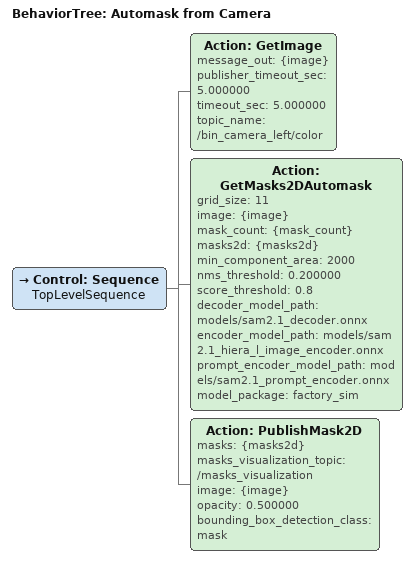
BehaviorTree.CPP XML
<?xml version='1.0' encoding='UTF-8'?>
<root BTCPP_format="4" main_tree_to_execute="Automask from Camera">
  <BehaviorTree ID="Automask from Camera" _description="Runs automask on image from camera">
    <Control ID="Sequence" name="TopLevelSequence">
      <Action ID="GetImage" message_out="{image}" publisher_timeout_sec="5.000000" timeout_sec="5.000000" topic_name="/bin_camera_left/color"/>
      <Action ID="GetMasks2DAutomask" grid_size="11" image="{image}" mask_count="{mask_count}" masks2d="{masks2d}" min_component_area="2000" nms_threshold="0.200000" score_threshold="0.8" decoder_model_path="models/sam2.1_decoder.onnx" encoder_model_path="models/sam2.1_hiera_l_image_encoder.onnx" prompt_encoder_model_path="models/sam2.1_prompt_encoder.onnx" model_package="factory_sim"/>
      <Action ID="PublishMask2D" masks="{masks2d}" masks_visualization_topic="/masks_visualization" image="{image}" opacity="0.500000" bounding_box_detection_class="mask"/>
    </Control>
  </BehaviorTree>
</root>
